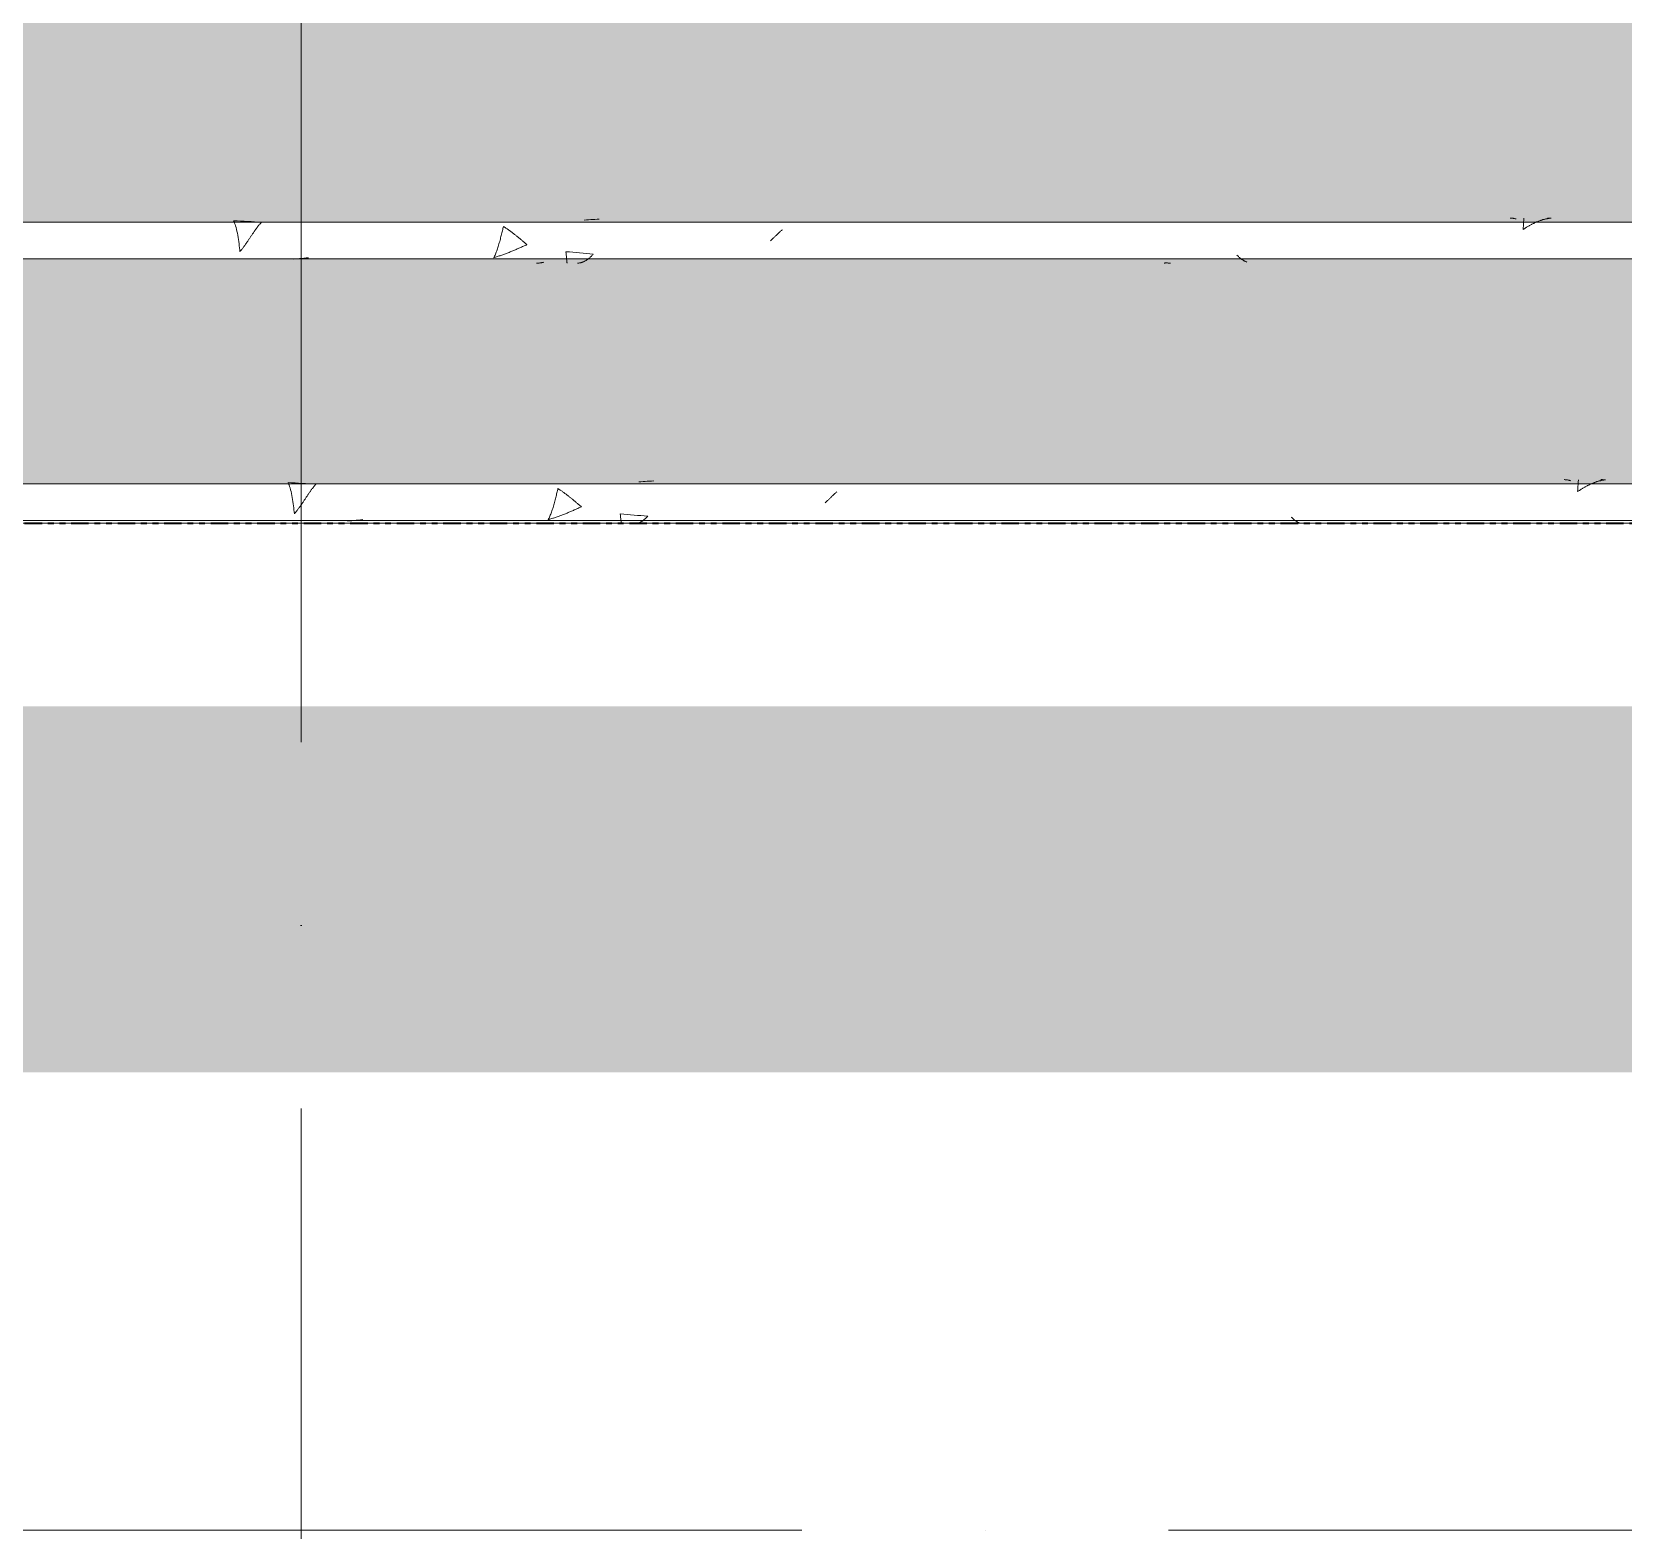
# Model space of a CAD drawing. Header units: millimetres. Extents: x -8482 to 130249, y -7482 to 93550.
# Drawn here: x 26703 to 27572, y -1000 to -182 of the extents above; entities that cross this region are included whole.
import ezdxf

# ---------------------------------------------------------------- set-up
doc = ezdxf.new("R2010")
doc.units = ezdxf.units.MM
doc.linetypes.add('Double Dash 3_8_', pattern=[25.4, 9.525, -3.175, 3.175, -3.175, 3.175, -3.175])
doc.linetypes.add('Grid Line', pattern=[14, 10, -2, 0, -2])
for name, color, linetype, lineweight in [('Duong Ranh', 83, 'Double Dash 3_8_', 35), ('NET CAT', 3, 'Continuous', 5), ('NET THAY 1', 41, 'Continuous', 5), ('NET-THAY', 2, 'Continuous', 9), ('TRUC', 225, 'Continuous', 5)]:
    doc.layers.add(name, color=color, linetype=linetype, lineweight=lineweight)

# ---------------------------------------------------------------- blocks, each defined once
blk = doc.blocks.new('FP_93-MẶT ĐỨNG TRỤC A-Q')
at = {"layer": 'NET THAY 1', "color": 10}
for p, q in [((31404.78, -428.57), (22897.55, -428.57)), ((22897.55, -448.57), (31404.78, -448.57))]:
    blk.add_line(p, q, dxfattribs=at)
at = {"layer": 'NET THAY 1'}
for p, q in [((26844.71, -427.95), (26842.81, -427.85)), ((26842.81, -427.85), (26843.1, -428.47)), ((26843.1, -428.47), (26843.38, -429.17)), ((26843.38, -429.17), (26843.65, -429.96)), ((26843.65, -429.96), (26843.91, -430.82)), ((26843.91, -430.82), (26844.16, -431.75)), ((26844.16, -431.75), (26844.41, -432.74)), ((26844.41, -432.74), (26844.64, -433.78)), ((26844.64, -433.78), (26844.85, -434.87)), ((26846.62, -428.06), (26844.71, -427.95)), ((26848.52, -428.16), (26846.62, -428.06)), ((26850.43, -428.28), (26848.52, -428.16)), ((26852.33, -428.39), (26850.43, -428.28)), ((26854.24, -428.51), (26852.33, -428.39)), ((26853.81, -434.29), (26853.59, -434.61)), ((26854.02, -433.98), (26853.81, -434.29)), ((26854.23, -433.67), (26854.02, -433.98)), ((26854.43, -433.37), (26854.23, -433.67)), ((26856.14, -428.63), (26854.24, -428.51)), ((26854.64, -433.07), (26854.43, -433.37)), ((26854.85, -432.77), (26854.64, -433.07)), ((26855.06, -432.48), (26854.85, -432.77)), ((26855.26, -432.19), (26855.06, -432.48)), ((26855.47, -431.91), (26855.26, -432.19)), ((26855.67, -431.63), (26855.47, -431.91)), ((26855.87, -431.36), (26855.67, -431.63)), ((26856.07, -431.09), (26855.87, -431.36)), ((26856.27, -430.83), (26856.07, -431.09)), ((26858.04, -428.75), (26856.14, -428.63)), ((26856.47, -430.57), (26856.27, -430.83)), ((26856.67, -430.32), (26856.47, -430.57)), ((26856.87, -430.08), (26856.67, -430.32)), ((26857.07, -429.84), (26856.87, -430.08)), ((26857.26, -429.61), (26857.07, -429.84)), ((26857.46, -429.38), (26857.26, -429.61)), ((26857.66, -429.16), (26857.46, -429.38)), ((26857.85, -428.95), (26857.66, -429.16)), ((26858.04, -428.75), (26857.85, -428.95)), ((26989.44, -434.08), (26989.29, -434.71)), ((26989.59, -433.46), (26989.44, -434.08)), ((26989.74, -432.85), (26989.59, -433.46)), ((26989.89, -432.26), (26989.74, -432.85)), ((26990.03, -431.69), (26989.89, -432.26)), ((26990.16, -431.14), (26990.03, -431.69)), ((26990.48, -431.34), (26990.16, -431.14)), ((26990.81, -431.55), (26990.48, -431.34)), ((26991.13, -431.76), (26990.81, -431.55)), ((26991.45, -431.98), (26991.13, -431.76)), ((26991.78, -432.2), (26991.45, -431.98)), ((26992.1, -432.42), (26991.78, -432.2)), ((26992.42, -432.64), (26992.1, -432.42)), ((26992.74, -432.87), (26992.42, -432.64)), ((26993.06, -433.09), (26992.74, -432.87)), ((26993.38, -433.32), (26993.06, -433.09)), ((26993.7, -433.56), (26993.38, -433.32)), ((26994.01, -433.79), (26993.7, -433.56)), ((26994.33, -434.03), (26994.01, -433.79)), ((26994.65, -434.27), (26994.33, -434.03)), ((26994.97, -434.51), (26994.65, -434.27)), ((27035.49, -427.4), (27034.33, -427.48)), ((27036.65, -427.32), (27035.49, -427.4)), ((27037.81, -427.24), (27036.65, -427.32)), ((27038.96, -427.17), (27037.81, -427.24)), ((27040.12, -427.09), (27038.96, -427.17)), ((27041.28, -427.03), (27040.12, -427.09)), ((27042.44, -426.96), (27041.28, -427.03)), ((27140.88, -434.33), (27140.61, -434.58)), ((27141.14, -434.09), (27140.88, -434.33)), ((27141.4, -433.84), (27141.14, -434.09)), ((27141.67, -433.6), (27141.4, -433.84)), ((27141.93, -433.36), (27141.67, -433.6)), ((27142.19, -433.13), (27141.93, -433.36)), ((27142.45, -432.89), (27142.19, -433.13)), ((27539.83, -426.26), (27539.55, -426.25)), ((27540.11, -426.27), (27539.83, -426.26)), ((27540.38, -426.29), (27540.11, -426.27)), ((27540.66, -426.32), (27540.38, -426.29)), ((27540.94, -426.36), (27540.66, -426.32)), ((27541.22, -426.4), (27540.94, -426.36)), ((27541.5, -426.44), (27541.22, -426.4)), ((27541.77, -426.5), (27541.5, -426.44)), ((27542.05, -426.56), (27541.77, -426.5)), ((27542.33, -426.62), (27542.05, -426.56)), ((27542.61, -426.69), (27542.33, -426.62)), ((27542.88, -426.77), (27542.61, -426.69)), ((27543.16, -426.86), (27542.88, -426.77)), ((27547.01, -431.77), (27546.92, -432.82)), ((27547.25, -432.58), (27546.92, -432.8)), ((27547.09, -430.79), (27547.01, -431.77)), ((27547.16, -429.89), (27547.09, -430.79)), ((27547.22, -429.07), (27547.16, -429.89)), ((27547.26, -428.34), (27547.22, -429.07)), ((27547.58, -432.37), (27547.25, -432.58)), ((27547.3, -427.71), (27547.26, -428.34)), ((27547.34, -427.19), (27547.3, -427.71)), ((27547.37, -426.78), (27547.34, -427.19)), ((27547.39, -426.48), (27547.37, -426.78)), ((27547.41, -426.3), (27547.39, -426.48)), ((27547.9, -432.16), (27547.58, -432.37)), ((27548.23, -431.95), (27547.9, -432.16)), ((27548.55, -431.75), (27548.23, -431.95)), ((27548.88, -431.54), (27548.55, -431.75)), ((27549.2, -431.34), (27548.88, -431.54)), ((27549.53, -431.15), (27549.2, -431.34)), ((27549.85, -430.95), (27549.53, -431.15)), ((27550.17, -430.76), (27549.85, -430.95)), ((27550.5, -430.57), (27550.17, -430.76)), ((27550.82, -430.39), (27550.5, -430.57)), ((27551.14, -430.21), (27550.82, -430.39)), ((27551.46, -430.03), (27551.14, -430.21)), ((27551.78, -429.86), (27551.46, -430.03)), ((27552.1, -429.68), (27551.78, -429.86)), ((27552.42, -429.52), (27552.1, -429.68)), ((27552.74, -429.35), (27552.42, -429.52)), ((27553.06, -429.19), (27552.74, -429.35)), ((27553.38, -429.03), (27553.06, -429.19)), ((27553.7, -428.88), (27553.38, -429.03)), ((27554.02, -428.73), (27553.7, -428.88)), ((27554.34, -428.59), (27554.02, -428.73)), ((27554.65, -428.44), (27554.34, -428.59)), ((27554.97, -428.31), (27554.65, -428.44)), ((27555.29, -428.17), (27554.97, -428.31)), ((27555.6, -428.04), (27555.29, -428.17)), ((27555.92, -427.92), (27555.6, -428.04)), ((27556.24, -427.8), (27555.92, -427.92)), ((27556.55, -427.68), (27556.24, -427.8)), ((27556.87, -427.57), (27556.55, -427.68)), ((27557.18, -427.46), (27556.87, -427.57)), ((27557.5, -427.36), (27557.18, -427.46)), ((27557.81, -427.26), (27557.5, -427.36)), ((27558.13, -427.16), (27557.81, -427.26)), ((27558.44, -427.07), (27558.13, -427.16)), ((27558.76, -426.99), (27558.44, -427.07)), ((27559.07, -426.9), (27558.76, -426.99)), ((27559.38, -426.83), (27559.07, -426.9)), ((27559.7, -426.76), (27559.38, -426.83)), ((27560.08, -426.25), (27559.65, -426.25)), ((27560.01, -426.69), (27559.7, -426.76)), ((27560.32, -426.63), (27560.01, -426.69)), ((27560.5, -426.26), (27560.08, -426.25)), ((27560.64, -426.57), (27560.32, -426.63)), ((27560.93, -426.28), (27560.5, -426.26)), ((27560.95, -426.51), (27560.64, -426.57)), ((27561.35, -426.3), (27560.93, -426.28)), ((27561.26, -426.47), (27560.95, -426.51)), ((27561.57, -426.42), (27561.26, -426.47)), ((27561.77, -426.32), (27561.35, -426.3)), ((27561.89, -426.38), (27561.57, -426.42)), ((27562.2, -426.35), (27561.77, -426.32)), ((27562.2, -426.35), (27561.89, -426.38)), ((26844.85, -434.87), (26845.06, -435.98)), ((26845.06, -435.98), (26845.26, -437.12)), ((26845.26, -437.12), (26845.44, -438.27)), ((26845.44, -438.27), (26845.61, -439.43)), ((26845.61, -439.43), (26845.76, -440.57)), ((26845.76, -440.57), (26845.9, -441.7)), ((26845.9, -441.7), (26846.03, -442.8)), ((26846.03, -442.8), (26846.15, -443.87)), ((26847.72, -443.09), (26847.48, -443.4)), ((26847.95, -442.78), (26847.72, -443.09)), ((26848.19, -442.46), (26847.95, -442.78)), ((26848.43, -442.15), (26848.19, -442.46)), ((26848.67, -441.83), (26848.43, -442.15)), ((26848.9, -441.5), (26848.67, -441.83)), ((26849.14, -441.18), (26848.9, -441.5)), ((26849.37, -440.85), (26849.14, -441.18)), ((26849.6, -440.52), (26849.37, -440.85)), ((26849.83, -440.19), (26849.6, -440.52)), ((26850.06, -439.86), (26849.83, -440.19)), ((26850.29, -439.53), (26850.06, -439.86)), ((26850.52, -439.2), (26850.29, -439.53)), ((26850.74, -438.87), (26850.52, -439.2)), ((26850.97, -438.53), (26850.74, -438.87)), ((26851.19, -438.2), (26850.97, -438.53)), ((26851.42, -437.87), (26851.19, -438.2)), ((26851.64, -437.53), (26851.42, -437.87)), ((26851.86, -437.2), (26851.64, -437.53)), ((26852.08, -436.87), (26851.86, -437.2)), ((26852.3, -436.54), (26852.08, -436.87)), ((26852.52, -436.21), (26852.3, -436.54)), ((26852.74, -435.89), (26852.52, -436.21)), ((26852.95, -435.56), (26852.74, -435.89)), ((26853.17, -435.24), (26852.95, -435.56)), ((26853.38, -434.92), (26853.17, -435.24)), ((26853.59, -434.61), (26853.38, -434.92)), ((26987.09, -442.68), (26986.88, -443.31)), ((26987.29, -442.04), (26987.09, -442.68)), ((26987.5, -441.38), (26987.29, -442.04)), ((26987.7, -440.72), (26987.5, -441.38)), ((26987.89, -440.05), (26987.7, -440.72)), ((26988.08, -439.38), (26987.89, -440.05)), ((26988.27, -438.7), (26988.08, -439.38)), ((26988.45, -438.03), (26988.27, -438.7)), ((26988.62, -437.35), (26988.45, -438.03)), ((26988.8, -436.68), (26988.62, -437.35)), ((26988.96, -436.02), (26988.8, -436.68)), ((26989.13, -435.36), (26988.96, -436.02)), ((26989.29, -434.71), (26989.13, -435.36)), ((26995.28, -434.75), (26994.97, -434.51)), ((26995.6, -435), (26995.28, -434.75)), ((26995.91, -435.24), (26995.6, -435)), ((26996.22, -435.49), (26995.91, -435.24)), ((26996.54, -435.74), (26996.22, -435.49)), ((26996.85, -435.99), (26996.54, -435.74)), ((26997.16, -436.24), (26996.85, -435.99)), ((26997.47, -436.49), (26997.16, -436.24)), ((26997.78, -436.75), (26997.47, -436.49)), ((26998.09, -437), (26997.78, -436.75)), ((26998.4, -437.25), (26998.09, -437)), ((26998.61, -443.04), (26998.12, -443.25)), ((26998.71, -437.51), (26998.4, -437.25)), ((26999.09, -442.83), (26998.61, -443.04)), ((26999.02, -437.76), (26998.71, -437.51)), ((26999.33, -438.02), (26999.02, -437.76)), ((26999.58, -442.61), (26999.09, -442.83)), ((26999.64, -438.28), (26999.33, -438.02)), ((27000.07, -442.4), (26999.58, -442.61)), ((26999.94, -438.53), (26999.64, -438.28)), ((27000.25, -438.79), (26999.94, -438.53)), ((27000.55, -442.18), (27000.07, -442.4)), ((27000.55, -439.05), (27000.25, -438.79)), ((27000.86, -439.3), (27000.55, -439.05)), ((27001.04, -441.96), (27000.55, -442.18)), ((27001.16, -439.56), (27000.86, -439.3)), ((27001.52, -441.74), (27001.04, -441.96)), ((27001.47, -439.81), (27001.16, -439.56)), ((27001.77, -440.07), (27001.47, -439.81)), ((27002.01, -441.52), (27001.52, -441.74)), ((27002.07, -440.32), (27001.77, -440.07)), ((27002.49, -441.3), (27002.01, -441.52)), ((27002.37, -440.57), (27002.07, -440.32)), ((27002.67, -440.83), (27002.37, -440.57)), ((27002.97, -441.08), (27002.49, -441.3)), ((27002.97, -441.08), (27002.67, -440.83)), ((27136.29, -438.7), (27136.01, -438.96)), ((27136.56, -438.44), (27136.29, -438.7)), ((27136.84, -438.17), (27136.56, -438.44)), ((27137.11, -437.91), (27136.84, -438.17)), ((27137.38, -437.65), (27137.11, -437.91)), ((27137.66, -437.39), (27137.38, -437.65)), ((27137.93, -437.13), (27137.66, -437.39)), ((27138.2, -436.87), (27137.93, -437.13)), ((27138.47, -436.61), (27138.2, -436.87)), ((27138.74, -436.35), (27138.47, -436.61)), ((27139.01, -436.09), (27138.74, -436.35)), ((27139.28, -435.84), (27139.01, -436.09)), ((27139.55, -435.58), (27139.28, -435.84)), ((27139.81, -435.33), (27139.55, -435.58)), ((27140.08, -435.08), (27139.81, -435.33)), ((27140.35, -434.83), (27140.08, -435.08)), ((27140.61, -434.58), (27140.35, -434.83)), ((26846.15, -443.87), (26846.26, -444.88)), ((26846.5, -444.59), (26846.26, -444.88)), ((26846.75, -444.3), (26846.5, -444.59)), ((26846.99, -444), (26846.75, -444.3)), ((26847.23, -443.7), (26846.99, -444)), ((26847.48, -443.4), (26847.23, -443.7)), ((26876.42, -448.79), (26875.22, -448.9)), ((26877.61, -448.69), (26876.42, -448.79)), ((26878.81, -448.57), (26877.61, -448.69)), ((26880.01, -448.46), (26878.81, -448.57)), ((26881.2, -448.34), (26880.01, -448.46)), ((26882.4, -448.23), (26881.2, -448.34)), ((26883.6, -448.1), (26882.4, -448.23)), ((26985.05, -447.69), (26984.8, -448.13)), ((26985.3, -447.99), (26984.8, -448.13)), ((26985.29, -447.23), (26985.05, -447.69)), ((26985.52, -446.73), (26985.29, -447.23)), ((26985.8, -447.84), (26985.3, -447.99)), ((26985.76, -446.21), (26985.52, -446.73)), ((26985.99, -445.67), (26985.76, -446.21)), ((26986.3, -447.69), (26985.8, -447.84)), ((26986.22, -445.11), (26985.99, -445.67)), ((26986.44, -444.53), (26986.22, -445.11)), ((26986.79, -447.53), (26986.3, -447.69)), ((26986.66, -443.93), (26986.44, -444.53)), ((26986.88, -443.31), (26986.66, -443.93)), ((26987.29, -447.37), (26986.79, -447.53)), ((26987.79, -447.21), (26987.29, -447.37)), ((26988.28, -447.05), (26987.79, -447.21)), ((26988.78, -446.88), (26988.28, -447.05)), ((26989.27, -446.71), (26988.78, -446.88)), ((26989.77, -446.54), (26989.27, -446.71)), ((26990.26, -446.37), (26989.77, -446.54)), ((26990.76, -446.19), (26990.26, -446.37)), ((26991.25, -446.01), (26990.76, -446.19)), ((26991.75, -445.83), (26991.25, -446.01)), ((26992.24, -445.64), (26991.75, -445.83)), ((26992.73, -445.45), (26992.24, -445.64)), ((26993.22, -445.26), (26992.73, -445.45)), ((26993.71, -445.07), (26993.22, -445.26)), ((26994.21, -444.88), (26993.71, -445.07)), ((26994.7, -444.68), (26994.21, -444.88)), ((26995.19, -444.48), (26994.7, -444.68)), ((26995.68, -444.28), (26995.19, -444.48)), ((26996.17, -444.08), (26995.68, -444.28)), ((26996.66, -443.87), (26996.17, -444.08)), ((26997.14, -443.67), (26996.66, -443.87)), ((26997.63, -443.46), (26997.14, -443.67)), ((26998.12, -443.25), (26997.63, -443.46)), ((27026.11, -445.07), (27024.23, -444.9)), ((27024.23, -444.9), (27024.33, -445.86)), ((27024.33, -445.86), (27024.41, -446.76)), ((27024.41, -446.76), (27024.49, -447.59)), ((27024.49, -447.59), (27024.56, -448.34)), ((27024.56, -448.34), (27024.62, -449)), ((27024.62, -449), (27024.67, -449.57)), ((27024.67, -449.57), (27024.72, -450.04)), ((27027.98, -445.24), (27026.11, -445.07)), ((27029.85, -445.42), (27027.98, -445.24)), ((27031.72, -445.59), (27029.85, -445.42)), ((27033.59, -445.75), (27031.72, -445.59)), ((27035.46, -445.92), (27033.59, -445.75)), ((27034.69, -449.81), (27034.43, -449.94)), ((27034.94, -449.67), (27034.69, -449.81)), ((27035.2, -449.53), (27034.94, -449.67)), ((27035.45, -449.38), (27035.2, -449.53)), ((27035.7, -449.22), (27035.45, -449.38)), ((27037.33, -446.08), (27035.46, -445.92)), ((27035.96, -449.05), (27035.7, -449.22)), ((27036.21, -448.87), (27035.96, -449.05)), ((27036.46, -448.69), (27036.21, -448.87)), ((27036.72, -448.5), (27036.46, -448.69)), ((27036.97, -448.3), (27036.72, -448.5)), ((27037.22, -448.1), (27036.97, -448.3)), ((27037.47, -447.89), (27037.22, -448.1)), ((27039.2, -446.24), (27037.33, -446.08)), ((27037.72, -447.67), (27037.47, -447.89)), ((27037.97, -447.45), (27037.72, -447.67)), ((27038.21, -447.22), (27037.97, -447.45)), ((27038.46, -446.98), (27038.21, -447.22)), ((27038.71, -446.74), (27038.46, -446.98)), ((27038.95, -446.5), (27038.71, -446.74)), ((27039.2, -446.24), (27038.95, -446.5)), ((27390.82, -446.94), (27390.59, -446.72)), ((27391.05, -447.15), (27390.82, -446.94)), ((27391.29, -447.36), (27391.05, -447.15)), ((27391.52, -447.56), (27391.29, -447.36)), ((27391.75, -447.76), (27391.52, -447.56)), ((27391.98, -447.95), (27391.75, -447.76)), ((27392.21, -448.13), (27391.98, -447.95)), ((27392.43, -448.31), (27392.21, -448.13)), ((27392.66, -448.49), (27392.43, -448.31)), ((27392.89, -448.66), (27392.66, -448.49)), ((27393.12, -448.82), (27392.89, -448.66)), ((27393.34, -448.98), (27393.12, -448.82)), ((27393.57, -449.14), (27393.34, -448.98)), ((27393.8, -449.28), (27393.57, -449.14)), ((27394.02, -449.42), (27393.8, -449.28)), ((27394.25, -449.56), (27394.02, -449.42)), ((27394.47, -449.69), (27394.25, -449.56)), ((27394.69, -449.81), (27394.47, -449.69)), ((27394.92, -449.93), (27394.69, -449.81)), ((27395.14, -450.04), (27394.92, -449.93))]:
    blk.add_line(p, q, dxfattribs=at)
blk = doc.blocks.new('FP_94-MẶT ĐỨNG TRỤC A-Q')
at = {"layer": 'NET THAY 1', "color": 10}
for p, q in [((31375.06, -285.71), (22897.55, -285.71)), ((22897.55, -305.71), (31375.06, -305.71))]:
    blk.add_line(p, q, dxfattribs=at)
at = {"layer": 'NET THAY 1'}
for p, q in [((26814.95, -284.93), (26813.04, -284.83)), ((26813.04, -284.83), (26813.33, -285.42)), ((26813.33, -285.42), (26813.61, -286.1)), ((26813.61, -286.1), (26813.89, -286.87)), ((26816.85, -285.03), (26814.95, -284.93)), ((26818.76, -285.13), (26816.85, -285.03)), ((26820.66, -285.24), (26818.76, -285.13)), ((26822.57, -285.35), (26820.66, -285.24)), ((26824.47, -285.46), (26822.57, -285.35)), ((26826.38, -285.57), (26824.47, -285.46)), ((26828.28, -285.69), (26826.38, -285.57)), ((26827.5, -286.53), (26827.31, -286.75)), ((26827.7, -286.31), (26827.5, -286.53)), ((26827.89, -286.1), (26827.7, -286.31)), ((26828.09, -285.89), (26827.89, -286.1)), ((26828.28, -285.69), (26828.09, -285.89)), ((27005.72, -284.4), (27004.56, -284.48)), ((27006.88, -284.33), (27005.72, -284.4)), ((27008.04, -284.26), (27006.88, -284.33)), ((27009.2, -284.19), (27008.04, -284.26)), ((27010.35, -284.12), (27009.2, -284.19)), ((27011.51, -284.06), (27010.35, -284.12)), ((27012.67, -283.99), (27011.51, -284.06)), ((27510.38, -283.4), (27510.11, -283.39)), ((27510.66, -283.41), (27510.38, -283.4)), ((27510.93, -283.43), (27510.66, -283.41)), ((27511.2, -283.46), (27510.93, -283.43)), ((27511.48, -283.5), (27511.2, -283.46)), ((27511.75, -283.54), (27511.48, -283.5)), ((27512.02, -283.58), (27511.75, -283.54)), ((27512.3, -283.63), (27512.02, -283.58)), ((27512.57, -283.69), (27512.3, -283.63)), ((27512.84, -283.75), (27512.57, -283.69)), ((27513.12, -283.82), (27512.84, -283.75)), ((27513.39, -283.9), (27513.12, -283.82)), ((27517.45, -286.08), (27517.39, -286.86)), ((27517.49, -285.38), (27517.45, -286.08)), ((27517.53, -284.78), (27517.49, -285.38)), ((27517.57, -284.29), (27517.53, -284.78)), ((27517.59, -283.9), (27517.57, -284.29)), ((27517.62, -283.61), (27517.59, -283.9)), ((27517.64, -283.44), (27517.62, -283.61)), ((27522.34, -286.6), (27522.02, -286.77)), ((27522.66, -286.44), (27522.34, -286.6)), ((27522.98, -286.28), (27522.66, -286.44)), ((27523.3, -286.12), (27522.98, -286.28)), ((27523.62, -285.97), (27523.3, -286.12)), ((27523.94, -285.82), (27523.62, -285.97)), ((27524.25, -285.68), (27523.94, -285.82)), ((27524.57, -285.54), (27524.25, -285.68)), ((27524.89, -285.4), (27524.57, -285.54)), ((27525.21, -285.27), (27524.89, -285.4)), ((27525.52, -285.14), (27525.21, -285.27)), ((27525.84, -285.02), (27525.52, -285.14)), ((27526.15, -284.9), (27525.84, -285.02)), ((27526.47, -284.78), (27526.15, -284.9)), ((27526.79, -284.67), (27526.47, -284.78)), ((27527.1, -284.57), (27526.79, -284.67)), ((27527.42, -284.46), (27527.1, -284.57)), ((27527.73, -284.37), (27527.42, -284.46)), ((27528.04, -284.27), (27527.73, -284.37)), ((27528.36, -284.18), (27528.04, -284.27)), ((27528.67, -284.1), (27528.36, -284.18)), ((27528.99, -284.02), (27528.67, -284.1)), ((27529.3, -283.94), (27528.99, -284.02)), ((27529.61, -283.87), (27529.3, -283.94)), ((27529.93, -283.81), (27529.61, -283.87)), ((27530.24, -283.75), (27529.93, -283.81)), ((27530.55, -283.69), (27530.24, -283.75)), ((27530.86, -283.39), (27530.46, -283.39)), ((27530.87, -283.64), (27530.55, -283.69)), ((27531.25, -283.4), (27530.86, -283.39)), ((27531.18, -283.59), (27530.87, -283.64)), ((27531.49, -283.55), (27531.18, -283.59)), ((27531.64, -283.42), (27531.25, -283.4)), ((27531.8, -283.51), (27531.49, -283.55)), ((27532.03, -283.43), (27531.64, -283.42)), ((27532.12, -283.48), (27531.8, -283.51)), ((27532.43, -283.45), (27532.03, -283.43)), ((27532.43, -283.45), (27532.12, -283.48)), ((26813.89, -286.87), (26814.15, -287.71)), ((26814.15, -287.71), (26814.41, -288.62)), ((26814.41, -288.62), (26814.65, -289.59)), ((26814.65, -289.59), (26814.89, -290.62)), ((26814.89, -290.62), (26815.11, -291.69)), ((26815.11, -291.69), (26815.32, -292.8)), ((26815.32, -292.8), (26815.52, -293.93)), ((26815.52, -293.93), (26815.7, -295.08)), ((26815.7, -295.08), (26815.88, -296.24)), ((26821.24, -295.34), (26821.01, -295.67)), ((26821.46, -295.01), (26821.24, -295.34)), ((26821.68, -294.68), (26821.46, -295.01)), ((26821.9, -294.34), (26821.68, -294.68)), ((26822.12, -294.01), (26821.9, -294.34)), ((26822.34, -293.68), (26822.12, -294.01)), ((26822.56, -293.36), (26822.34, -293.68)), ((26822.78, -293.03), (26822.56, -293.36)), ((26822.99, -292.71), (26822.78, -293.03)), ((26823.21, -292.38), (26822.99, -292.71)), ((26823.42, -292.07), (26823.21, -292.38)), ((26823.64, -291.75), (26823.42, -292.07)), ((26823.85, -291.43), (26823.64, -291.75)), ((26824.06, -291.12), (26823.85, -291.43)), ((26824.27, -290.82), (26824.06, -291.12)), ((26824.48, -290.51), (26824.27, -290.82)), ((26824.69, -290.21), (26824.48, -290.51)), ((26824.89, -289.92), (26824.69, -290.21)), ((26825.1, -289.62), (26824.89, -289.92)), ((26825.3, -289.34), (26825.1, -289.62)), ((26825.51, -289.05), (26825.3, -289.34)), ((26825.71, -288.78), (26825.51, -289.05)), ((26825.91, -288.5), (26825.71, -288.78)), ((26826.12, -288.24), (26825.91, -288.5)), ((26826.32, -287.97), (26826.12, -288.24)), ((26826.52, -287.72), (26826.32, -287.97)), ((26826.71, -287.47), (26826.52, -287.72)), ((26826.91, -287.22), (26826.71, -287.47)), ((26827.11, -286.98), (26826.91, -287.22)), ((26827.31, -286.75), (26827.11, -286.98)), ((26958.71, -294.84), (26958.53, -295.51)), ((26958.89, -294.16), (26958.71, -294.84)), ((26959.06, -293.5), (26958.89, -294.16)), ((26959.22, -292.84), (26959.06, -293.5)), ((26959.39, -292.18), (26959.22, -292.84)), ((26959.54, -291.54), (26959.39, -292.18)), ((26959.7, -290.91), (26959.54, -291.54)), ((26959.85, -290.3), (26959.7, -290.91)), ((26959.99, -289.7), (26959.85, -290.3)), ((26960.13, -289.12), (26959.99, -289.7)), ((26960.27, -288.56), (26960.13, -289.12)), ((26960.4, -288.02), (26960.27, -288.56)), ((26960.73, -288.22), (26960.4, -288.01)), ((26961.05, -288.42), (26960.73, -288.22)), ((26961.38, -288.63), (26961.05, -288.42)), ((26961.7, -288.84), (26961.38, -288.63)), ((26962.02, -289.06), (26961.7, -288.84)), ((26962.35, -289.27), (26962.02, -289.06)), ((26962.67, -289.49), (26962.35, -289.27)), ((26962.99, -289.71), (26962.67, -289.49)), ((26963.31, -289.94), (26962.99, -289.71)), ((26963.63, -290.17), (26963.31, -289.94)), ((26963.95, -290.4), (26963.63, -290.17)), ((26964.27, -290.63), (26963.95, -290.4)), ((26964.59, -290.86), (26964.27, -290.63)), ((26964.9, -291.1), (26964.59, -290.86)), ((26965.22, -291.34), (26964.9, -291.1)), ((26965.54, -291.58), (26965.22, -291.34)), ((26965.85, -291.82), (26965.54, -291.58)), ((26966.17, -292.07), (26965.85, -291.82)), ((26966.48, -292.31), (26966.17, -292.07)), ((26966.8, -292.56), (26966.48, -292.31)), ((26967.11, -292.81), (26966.8, -292.56)), ((26967.42, -293.06), (26967.11, -292.81)), ((26967.73, -293.31), (26967.42, -293.06)), ((26968.05, -293.56), (26967.73, -293.31)), ((26968.36, -293.81), (26968.05, -293.56)), ((26968.67, -294.07), (26968.36, -293.81)), ((26968.98, -294.32), (26968.67, -294.07)), ((26969.29, -294.57), (26968.98, -294.32)), ((26969.6, -294.83), (26969.29, -294.57)), ((26969.9, -295.09), (26969.6, -294.83)), ((26970.21, -295.34), (26969.9, -295.09)), ((26970.52, -295.6), (26970.21, -295.34)), ((27106.83, -295.25), (27106.56, -295.51)), ((27107.1, -294.98), (27106.83, -295.25)), ((27107.38, -294.72), (27107.1, -294.98)), ((27107.65, -294.46), (27107.38, -294.72)), ((27107.92, -294.2), (27107.65, -294.46)), ((27108.19, -293.94), (27107.92, -294.2)), ((27108.46, -293.68), (27108.19, -293.94)), ((27108.73, -293.42), (27108.46, -293.68)), ((27109, -293.17), (27108.73, -293.42)), ((27109.27, -292.91), (27109, -293.17)), ((27109.54, -292.66), (27109.27, -292.91)), ((27109.8, -292.4), (27109.54, -292.66)), ((27110.07, -292.15), (27109.8, -292.4)), ((27110.34, -291.9), (27110.07, -292.15)), ((27110.6, -291.65), (27110.34, -291.9)), ((27110.87, -291.41), (27110.6, -291.65)), ((27111.13, -291.16), (27110.87, -291.41)), ((27111.39, -290.92), (27111.13, -291.16)), ((27111.66, -290.68), (27111.39, -290.92)), ((27111.92, -290.44), (27111.66, -290.68)), ((27112.18, -290.21), (27111.92, -290.44)), ((27112.44, -289.97), (27112.18, -290.21)), ((27112.7, -289.74), (27112.44, -289.97)), ((27517.25, -288.66), (27517.17, -289.67)), ((27517.5, -289.43), (27517.17, -289.65)), ((27517.33, -287.72), (27517.25, -288.66)), ((27517.39, -286.86), (27517.33, -287.72)), ((27517.82, -289.23), (27517.5, -289.43)), ((27518.15, -289.02), (27517.82, -289.23)), ((27518.48, -288.81), (27518.15, -289.02)), ((27518.8, -288.61), (27518.48, -288.81)), ((27519.12, -288.41), (27518.8, -288.61)), ((27519.45, -288.22), (27519.12, -288.41)), ((27519.77, -288.03), (27519.45, -288.22)), ((27520.09, -287.84), (27519.77, -288.03)), ((27520.42, -287.65), (27520.09, -287.84)), ((27520.74, -287.47), (27520.42, -287.65)), ((27521.06, -287.29), (27520.74, -287.47)), ((27521.38, -287.11), (27521.06, -287.29)), ((27521.7, -286.94), (27521.38, -287.11)), ((27522.02, -286.77), (27521.7, -286.94)), ((26815.88, -296.24), (26816.03, -297.39)), ((26816.03, -297.39), (26816.18, -298.52)), ((26816.18, -298.52), (26816.32, -299.63)), ((26816.32, -299.63), (26816.44, -300.71)), ((26816.44, -300.71), (26816.55, -301.74)), ((26816.79, -301.44), (26816.55, -301.74)), ((26817.03, -301.15), (26816.79, -301.44)), ((26817.28, -300.84), (26817.03, -301.15)), ((26817.52, -300.54), (26817.28, -300.84)), ((26817.76, -300.23), (26817.52, -300.54)), ((26818, -299.92), (26817.76, -300.23)), ((26818.24, -299.6), (26818, -299.92)), ((26818.47, -299.29), (26818.24, -299.6)), ((26818.71, -298.97), (26818.47, -299.29)), ((26818.94, -298.64), (26818.71, -298.97)), ((26819.18, -298.32), (26818.94, -298.64)), ((26819.41, -297.99), (26819.18, -298.32)), ((26819.64, -297.67), (26819.41, -297.99)), ((26819.87, -297.34), (26819.64, -297.67)), ((26820.1, -297), (26819.87, -297.34)), ((26820.33, -296.67), (26820.1, -297)), ((26820.56, -296.34), (26820.33, -296.67)), ((26820.79, -296.01), (26820.56, -296.34)), ((26821.01, -295.67), (26820.79, -296.01)), ((26955.58, -304.13), (26955.34, -304.61)), ((26955.82, -303.62), (26955.58, -304.13)), ((26956.05, -303.09), (26955.82, -303.62)), ((26956.28, -302.54), (26956.05, -303.09)), ((26956.51, -301.97), (26956.28, -302.54)), ((26956.73, -301.37), (26956.51, -301.97)), ((26956.94, -300.77), (26956.73, -301.37)), ((26957.16, -300.14), (26956.94, -300.77)), ((26957.37, -299.5), (26957.16, -300.14)), ((26957.57, -298.86), (26957.37, -299.5)), ((26957.77, -298.2), (26957.57, -298.86)), ((26958.08, -304.11), (26957.59, -304.28)), ((26957.97, -297.53), (26957.77, -298.2)), ((26958.16, -296.86), (26957.97, -297.53)), ((26958.58, -303.95), (26958.08, -304.11)), ((26958.35, -296.19), (26958.16, -296.86)), ((26958.53, -295.51), (26958.35, -296.19)), ((26959.07, -303.78), (26958.58, -303.95)), ((26959.57, -303.6), (26959.07, -303.78)), ((26960.06, -303.43), (26959.57, -303.6)), ((26960.56, -303.25), (26960.06, -303.43)), ((26961.05, -303.07), (26960.56, -303.25)), ((26961.54, -302.88), (26961.05, -303.07)), ((26962.04, -302.7), (26961.54, -302.88)), ((26962.53, -302.51), (26962.04, -302.7)), ((26963.02, -302.32), (26962.53, -302.51)), ((26963.51, -302.12), (26963.02, -302.32)), ((26964, -301.93), (26963.51, -302.12)), ((26964.49, -301.73), (26964, -301.93)), ((26964.98, -301.53), (26964.49, -301.73)), ((26965.47, -301.33), (26964.98, -301.53)), ((26965.96, -301.13), (26965.47, -301.33)), ((26966.45, -300.92), (26965.96, -301.13)), ((26966.94, -300.71), (26966.45, -300.92)), ((26967.43, -300.5), (26966.94, -300.71)), ((26967.92, -300.29), (26967.43, -300.5)), ((26968.4, -300.08), (26967.92, -300.29)), ((26968.89, -299.87), (26968.4, -300.08)), ((26969.38, -299.65), (26968.89, -299.87)), ((26969.86, -299.44), (26969.38, -299.65)), ((26970.35, -299.22), (26969.86, -299.44)), ((26970.83, -299), (26970.35, -299.22)), ((26970.82, -295.85), (26970.52, -295.6)), ((26971.13, -296.11), (26970.82, -295.85)), ((26971.32, -298.78), (26970.83, -299)), ((26971.43, -296.37), (26971.13, -296.11)), ((26971.8, -298.56), (26971.32, -298.78)), ((26971.74, -296.62), (26971.43, -296.37)), ((26972.04, -296.88), (26971.74, -296.62)), ((26972.28, -298.34), (26971.8, -298.56)), ((26972.34, -297.13), (26972.04, -296.88)), ((26972.77, -298.12), (26972.28, -298.34)), ((26972.65, -297.39), (26972.34, -297.13)), ((26972.95, -297.64), (26972.65, -297.39)), ((26973.25, -297.89), (26972.77, -298.12)), ((26973.25, -297.89), (26972.95, -297.64)), ((26996.39, -301.93), (26994.52, -301.75)), ((26994.52, -301.75), (26994.61, -302.68)), ((26994.61, -302.68), (26994.7, -303.55)), ((26994.7, -303.55), (26994.77, -304.36)), ((26998.27, -302.1), (26996.39, -301.93)), ((27000.14, -302.28), (26998.27, -302.1)), ((27002.01, -302.45), (27000.14, -302.28)), ((27003.88, -302.62), (27002.01, -302.45)), ((27005.75, -302.79), (27003.88, -302.62)), ((27007.62, -302.96), (27005.75, -302.79)), ((27009.49, -303.12), (27007.62, -302.96)), ((27008.51, -304.12), (27008.26, -304.36)), ((27008.75, -303.88), (27008.51, -304.12)), ((27009, -303.63), (27008.75, -303.88)), ((27009.25, -303.38), (27009, -303.63)), ((27009.49, -303.12), (27009.25, -303.38)), ((27106.56, -295.51), (27106.28, -295.77)), ((27361.12, -303.84), (27360.88, -303.61)), ((27361.35, -304.05), (27361.12, -303.84)), ((27361.58, -304.26), (27361.35, -304.05)), ((26846.72, -305.75), (26845.52, -305.86)), ((26847.91, -305.63), (26846.72, -305.75)), ((26849.11, -305.52), (26847.91, -305.63)), ((26850.31, -305.4), (26849.11, -305.52)), ((26851.5, -305.28), (26850.31, -305.4)), ((26852.7, -305.16), (26851.5, -305.28)), ((26853.9, -305.03), (26852.7, -305.16)), ((26955.34, -304.61), (26955.1, -305.06)), ((26955.6, -304.91), (26955.1, -305.06)), ((26956.1, -304.76), (26955.6, -304.91)), ((26956.59, -304.6), (26956.1, -304.76)), ((26957.09, -304.44), (26956.59, -304.6)), ((26957.59, -304.28), (26957.09, -304.44)), ((26978.8, -308.03), (26978.5, -308.04)), ((26979.09, -308.02), (26978.8, -308.03)), ((26979.39, -308), (26979.09, -308.02)), ((26979.69, -307.98), (26979.39, -308)), ((26979.98, -307.95), (26979.69, -307.98)), ((26980.28, -307.92), (26979.98, -307.95)), ((26980.57, -307.88), (26980.28, -307.92)), ((26980.87, -307.83), (26980.57, -307.88)), ((26981.17, -307.78), (26980.87, -307.83)), ((26981.46, -307.73), (26981.17, -307.78)), ((26981.76, -307.67), (26981.46, -307.73)), ((26982.05, -307.6), (26981.76, -307.67)), ((26982.35, -307.54), (26982.05, -307.6)), ((26994.77, -304.36), (26994.84, -305.1)), ((26994.84, -305.1), (26994.9, -305.77)), ((26994.9, -305.77), (26994.95, -306.36)), ((26994.95, -306.36), (26995, -306.86)), ((26995, -306.86), (26995.04, -307.28)), ((26995.04, -307.28), (26995.08, -307.61)), ((26995.08, -307.61), (26995.12, -307.85)), ((26995.12, -307.85), (26995.15, -307.99)), ((27001.12, -308.03), (27000.86, -308.04)), ((27001.38, -308), (27001.12, -308.03)), ((27001.64, -307.97), (27001.38, -308)), ((27001.9, -307.93), (27001.64, -307.97)), ((27002.16, -307.89), (27001.9, -307.93)), ((27002.41, -307.83), (27002.16, -307.89)), ((27002.67, -307.77), (27002.41, -307.83)), ((27002.93, -307.69), (27002.67, -307.77)), ((27003.19, -307.61), (27002.93, -307.69)), ((27003.45, -307.52), (27003.19, -307.61)), ((27003.7, -307.43), (27003.45, -307.52)), ((27003.96, -307.32), (27003.7, -307.43)), ((27004.22, -307.21), (27003.96, -307.32)), ((27004.47, -307.08), (27004.22, -307.21)), ((27004.73, -306.95), (27004.47, -307.08)), ((27004.99, -306.82), (27004.73, -306.95)), ((27005.24, -306.67), (27004.99, -306.82)), ((27005.5, -306.52), (27005.24, -306.67)), ((27005.75, -306.36), (27005.5, -306.52)), ((27006, -306.19), (27005.75, -306.36)), ((27006.26, -306.01), (27006, -306.19)), ((27006.51, -305.83), (27006.26, -306.01)), ((27006.76, -305.64), (27006.51, -305.83)), ((27007.01, -305.44), (27006.76, -305.64)), ((27007.26, -305.24), (27007.01, -305.44)), ((27007.51, -305.03), (27007.26, -305.24)), ((27007.76, -304.81), (27007.51, -305.03)), ((27008.01, -304.59), (27007.76, -304.81)), ((27008.26, -304.36), (27008.01, -304.59)), ((27321.5, -307.97), (27321.25, -308.03)), ((27321.76, -307.89), (27321.5, -307.97)), ((27322.01, -307.77), (27321.76, -307.89)), ((27322.26, -307.82), (27322.01, -307.77)), ((27322.52, -307.86), (27322.26, -307.82)), ((27322.77, -307.9), (27322.52, -307.86)), ((27323.03, -307.93), (27322.77, -307.9)), ((27323.29, -307.96), (27323.03, -307.93)), ((27323.54, -307.99), (27323.29, -307.96)), ((27323.8, -308.01), (27323.54, -307.99)), ((27324.05, -308.02), (27323.8, -308.01)), ((27324.31, -308.03), (27324.05, -308.02)), ((27324.56, -308.04), (27324.31, -308.03)), ((27361.81, -304.47), (27361.58, -304.26)), ((27362.04, -304.67), (27361.81, -304.47)), ((27362.27, -304.87), (27362.04, -304.67)), ((27362.5, -305.06), (27362.27, -304.87)), ((27362.73, -305.25), (27362.5, -305.06)), ((27362.96, -305.43), (27362.73, -305.25)), ((27363.19, -305.61), (27362.96, -305.43)), ((27363.42, -305.78), (27363.19, -305.61)), ((27363.64, -305.94), (27363.42, -305.78)), ((27363.87, -306.1), (27363.64, -305.94)), ((27364.1, -306.26), (27363.87, -306.1)), ((27364.32, -306.4), (27364.1, -306.26)), ((27364.55, -306.55), (27364.32, -306.4)), ((27364.77, -306.68), (27364.55, -306.55)), ((27365, -306.81), (27364.77, -306.68)), ((27365.22, -306.94), (27365, -306.81)), ((27365.45, -307.05), (27365.22, -306.94)), ((27365.67, -307.16), (27365.45, -307.05)), ((27365.89, -307.27), (27365.67, -307.16)), ((27366.12, -307.37), (27365.89, -307.27)), ((27366.34, -307.46), (27366.12, -307.37))]:
    blk.add_line(p, q, dxfattribs=at)
blk = doc.blocks.new('ALC1807-ASCENT PLAZA-TANG 1_2_rvt-1-MẶT ĐỨNG TRỤC A-Q')
at = {"layer": 'NET THAY 1'}
h = blk.add_hatch(dxfattribs=at)
h.set_pattern_fill('FP_8', color=256, style=0, pattern_type=2)
h.set_pattern_definition([(50.201, (22100.72, -1000), (180.891, -15.9388), [18.994, -208.937]), (354.964, (22100.72, -1000), (34.9908, -191.057), [15.133, -166.459]), (100.379, (22115.8, -1001.33), (145.8982, 175.1182), [16.186, -178.049]), (30.177, (22100.72, -1000), (164.569, -77.289), [18.949, -208.436]), (334.843, (22100.72, -1000), (-32.0006, -191.5884), [15.151, -166.663]), (80.518, (22114.44, -1006.43), (196.5682, 114.3004), [16.187, -178.055]), (46.388, (22100.72, -949.2), (269.155, -42.042), [28.478, -313.258]), (96.589, (22123.15, -952.7), (235.719, 247.426), [24.283, -267.11]), (351.122, (22100.72, -949.2), (235.7205, 247.425), [22.702, -249.717]), (21.137, (22125.94, -961.9), (150.5388, -102.265), [18.932, -208.254]), (325.811, (22125.94, -961.9), (61.3624, 184.189), [15.166, -166.823]), (71.574, (22138.49, -970.42), (211.9016, 81.9222), [16.178, -177.963]), (37.697, (22100.72, -1000), (3.06716, 84.5549), [8.345, -156.525, 8.345, -161.076, -167.524]), (37.697, (22100.72, -1000), (3.06716, 84.5549), [-334.29, 8.345, -159.18]), (7.553, (22100.72, -1000), (66.3455, 100.1809), [8.324, -88.028, 8.324, -152.346, -63.688]), (7.553, (22100.72, -1000), (66.3455, 100.1809), [-257.02, 8.324, -55.364]), (327.315, (22089.474, -1000), (134.6288, -5.7283), [8.34, -54.84, 8.34, -188.781, -261.564]), (327.315, (22089.474, -1000), (134.6288, -5.7283), [-260.301, 8.34, -253.225]), (317.297, (22019.26, -1000), (147.0781, 25.4271), [8.35, -73.882, 8.35, -122.716, -185.971]), (317.297, (22019.26, -1000), (147.0781, 25.4271), [-213.297, 8.35, -177.621])])
h.paths.add_polyline_path([(31234.37, -285.71), (31344.14, -285.71), (31344.14, -162.86), (22897.55, -162.86), (22897.55, -285.71), (31087.83, -285.71)], flags=0)
h = blk.add_hatch(dxfattribs=at)
h.set_pattern_fill('FP_7', color=256, style=0, pattern_type=2)
h.set_pattern_definition([(50.201, (22130.45, -1000), (180.891, -15.9388), [18.994, -208.937]), (354.964, (22130.45, -1000), (34.9908, -191.057), [15.133, -166.459]), (100.379, (22145.53, -1001.33), (145.8982, 175.1182), [16.186, -178.049]), (30.177, (22130.45, -1000), (164.569, -77.289), [18.949, -208.436]), (334.843, (22130.45, -1000), (-32.0006, -191.5884), [15.151, -166.663]), (80.518, (22144.17, -1006.43), (196.5682, 114.3004), [16.187, -178.055]), (46.388, (22130.45, -949.2), (269.155, -42.042), [28.478, -313.258]), (96.589, (22152.88, -952.7), (235.719, 247.426), [24.283, -267.11]), (351.122, (22130.45, -949.2), (235.7205, 247.425), [22.702, -249.717]), (21.137, (22155.67, -961.9), (150.5388, -102.265), [18.932, -208.254]), (325.811, (22155.67, -961.9), (61.3624, 184.189), [15.166, -166.823]), (71.574, (22168.22, -970.42), (211.9016, 81.9222), [16.178, -177.963]), (37.697, (22130.454, -1000), (3.06716, 84.5549), [8.345, -156.525, 8.345, -161.076, -167.524]), (37.697, (22130.454, -1000), (3.06716, 84.5549), [-334.29, 8.345, -159.18]), (7.553, (22130.45, -1000), (66.3455, 100.1809), [8.324, -88.028, 8.324, -152.346, -63.688]), (7.553, (22130.45, -1000), (66.3455, 100.1809), [-257.02, 8.324, -55.364]), (327.315, (22119.206, -1000), (134.6288, -5.7283), [8.34, -54.84, 8.34, -188.781, -261.564]), (327.315, (22119.206, -1000), (134.6288, -5.7283), [-260.301, 8.34, -253.225]), (317.297, (22048.99, -1000), (147.0781, 25.4271), [8.35, -73.882, 8.35, -122.716, -185.971]), (317.297, (22048.99, -1000), (147.0781, 25.4271), [-213.297, 8.35, -177.621])])
h.paths.add_polyline_path([(27891.27, -428.57), (31373.87, -428.57), (31373.87, -305.71), (22897.55, -305.71), (22897.55, -428.57), (27624.89, -428.57)], flags=0)
at = {"layer": 'Duong Ranh', "color": 50}
blk.add_line((24793.97, -450), (33008.61, -450), dxfattribs=at)
at = {"layer": 'NET-THAY', "color": 7}
blk.add_line((-8381.59, -450), (51618.41, -450), dxfattribs=at)
at = {"layer": 'NET THAY 1', "color": 10}
for name in ['FP_94-MẶT ĐỨNG TRỤC A-Q', 'FP_93-MẶT ĐỨNG TRỤC A-Q']:
    blk.add_blockref(name, (0, 0), dxfattribs=at)

msp = doc.modelspace()

# ---------------------------------------------------------------- linework, layer by layer
at = {"layer": 'NET CAT'}
msp.add_lwpolyline([(-8381.59, -450), (51618.41, -450)], dxfattribs=at)
at = {"layer": 'NET CAT', "const_width": 200}
msp.add_lwpolyline([(-8381.59, -650), (51618.41, -650)], dxfattribs=at)
at = {"layer": 'TRUC', "linetype": 'Grid Line', "ltscale": 50}
for p, q in [((26849.94, -6170.42), (26849.94, 93540.4)), ((-8381.59, -1000), (54345.2, -1000))]:
    msp.add_line(p, q, dxfattribs=at)

# ---------------------------------------------------------------- block references
at = {"lineweight": 5}
msp.add_blockref('ALC1807-ASCENT PLAZA-TANG 1_2_rvt-1-MẶT ĐỨNG TRỤC A-Q', (0, 0), dxfattribs=at)

doc.saveas('drawing.dxf')
